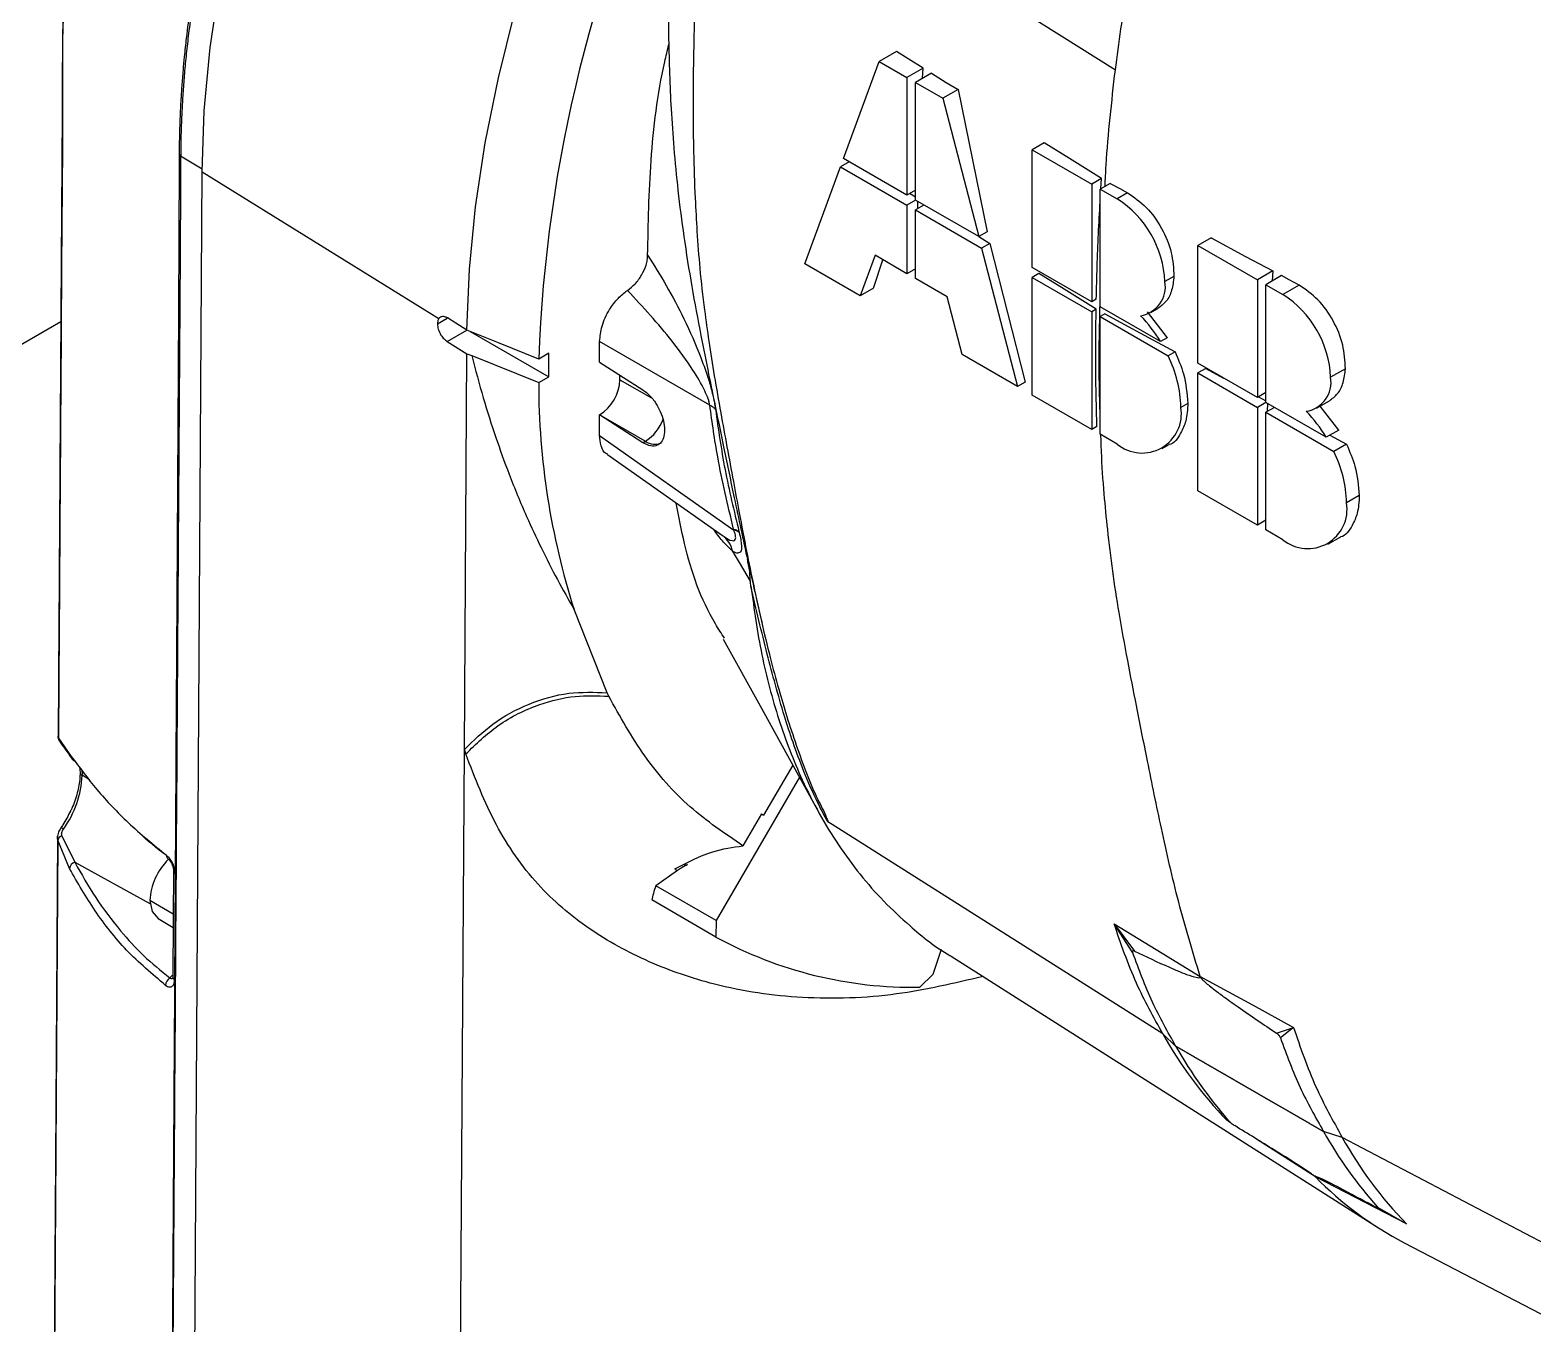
# Model space of a CAD drawing. Header units: millimetres. Extents: x -356 to 237, y 0 to 365.
# Drawn here: x -221.825 to -217.709, y 258.53 to 262.074 of the extents above; entities that cross this region are included whole.
import ezdxf

# ---------------------------------------------------------------- set-up
doc = ezdxf.new("R2010")
doc.units = ezdxf.units.MM

msp = doc.modelspace()

# ---------------------------------------------------------------- linework, layer by layer
at = {"color": 7, "linetype": 'Continuous', "lineweight": 25}
for p, q in [((-219.4518, 262.0154), (-219.499, 261.9882)), ((-219.5968, 261.7221), (-219.499, 261.9882)), ((-219.499, 261.9882), (-219.4234, 261.9445)), ((-219.3788, 261.9702), (-219.4234, 261.9445)), ((-219.3563, 261.9563), (-219.4001, 261.9311)), ((-219.3803, 261.9425), (-219.3788, 261.9702)), ((-219.4234, 261.9445), (-219.4234, 261.622)), ((-219.4001, 261.6086), (-219.4001, 261.9311)), ((-219.4001, 261.9311), (-219.3245, 261.8874)), ((-219.2833, 261.9111), (-219.3245, 261.8874)), ((-219.2833, 261.9111), (-219.2032, 261.522)), ((-219.3245, 261.8874), (-219.2267, 261.5085)), ((-219.0475, 261.7651), (-219.0801, 261.7463)), ((-219.0801, 261.7463), (-218.9172, 261.6523)), ((-219.0801, 261.4238), (-219.0801, 261.7463)), ((-221.4127, 261.7301), (-221.3539, 261.6938)), ((-219.5816, 261.7134), (-219.6049, 261.6999)), ((-219.4234, 261.622), (-219.5968, 261.7221)), ((-221.3844, 256.7558), (-221.354, 261.6857)), ((-221.354, 261.6857), (-220.7053, 261.2843)), ((-219.7026, 261.4339), (-219.6049, 261.6999)), ((-219.6049, 261.6999), (-219.4234, 261.5951)), ((-218.8903, 261.6678), (-218.9172, 261.6523)), ((-218.8919, 261.64), (-218.8903, 261.6678)), ((-219.4001, 261.6354), (-219.4234, 261.622)), ((-219.4001, 261.6164), (-219.416, 261.6263)), ((-218.9172, 261.6523), (-218.9172, 261.3298)), ((-218.8669, 261.6544), (-218.8939, 261.6389)), ((-218.8939, 261.6389), (-218.8474, 261.612)), ((-218.8939, 261.3164), (-218.8939, 261.6389)), ((-218.8188, 261.6285), (-218.8474, 261.612)), ((-219.4001, 261.6086), (-219.4234, 261.5951)), ((-219.4234, 261.5951), (-219.4234, 261.407)), ((-219.2267, 261.5085), (-219.4001, 261.6086)), ((-219.3768, 261.5951), (-219.4001, 261.5817)), ((-219.4001, 261.3936), (-219.4001, 261.5817)), ((-219.4001, 261.5817), (-219.2186, 261.4769)), ((-219.3938, 261.5853), (-219.3936, 261.6048)), ((-219.2032, 261.522), (-219.2267, 261.5085)), ((-219.2262, 261.5088), (-219.1959, 261.49)), ((-218.5899, 261.5053), (-218.6263, 261.4843)), ((-219.5106, 261.4574), (-219.5514, 261.3465)), ((-219.4234, 261.407), (-219.5106, 261.4574)), ((-219.1959, 261.49), (-219.2186, 261.4769)), ((-219.2186, 261.4769), (-219.1208, 261.098)), ((-219.1959, 261.49), (-219.0994, 261.1103)), ((-218.6263, 261.4843), (-218.4633, 261.3903)), ((-218.6263, 261.1618), (-218.6263, 261.4843)), ((-219.5514, 261.3465), (-219.7026, 261.4339)), ((-219.5149, 261.3676), (-219.4889, 261.4449)), ((-219.4001, 261.4204), (-219.4234, 261.407)), ((-218.9172, 261.3298), (-219.0801, 261.4238)), ((-218.4213, 261.4146), (-218.4633, 261.3903)), ((-218.4213, 261.4146), (-218.4228, 261.3869)), ((-219.3128, 261.3432), (-219.4001, 261.3936)), ((-219.0622, 261.4073), (-219.0801, 261.397)), ((-219.0801, 261.0745), (-219.0801, 261.397)), ((-219.0801, 261.397), (-218.9172, 261.3029)), ((-218.6919, 261.3994), (-218.7164, 261.3852)), ((-218.4633, 261.3903), (-218.4633, 261.0678)), ((-218.3972, 261.4016), (-218.4401, 261.3769)), ((-218.4401, 261.0544), (-218.4401, 261.3769)), ((-218.4401, 261.3769), (-218.3935, 261.35)), ((-218.349, 261.3757), (-218.3935, 261.35)), ((-219.5149, 261.3676), (-219.5514, 261.3465)), ((-219.2721, 261.1853), (-219.3128, 261.3432)), ((-218.9045, 261.3371), (-218.9172, 261.3298)), ((-218.905, 261.3099), (-218.9172, 261.3029)), ((-218.9172, 261.3029), (-218.9172, 260.9804)), ((-218.7287, 261.221), (-218.8939, 261.3164)), ((-218.8816, 261.2966), (-218.8939, 261.2895)), ((-218.8939, 260.967), (-218.8939, 261.2895)), ((-218.8939, 261.2895), (-218.7077, 261.182)), ((-218.7656, 261.3021), (-218.7101, 261.2317)), ((-218.7548, 261.3005), (-218.7356, 261.3116)), ((-237.0007, 252.4671), (-221.7411, 261.2763)), ((-220.7093, 261.27), (-220.6829, 261.2853)), ((-220.6826, 261.2211), (-220.6284, 261.2524)), ((-220.6195, 261.2488), (-220.4044, 261.1246)), ((-220.6826, 261.2211), (-220.6289, 261.1879)), ((-219.9631, 261.0468), (-220.2652, 261.2212)), ((-220.2652, 261.1648), (-220.2652, 261.2212)), ((-218.7101, 261.2317), (-218.7287, 261.221)), ((-220.6356, 260.1034), (-220.6289, 261.1879)), ((-220.6289, 261.1879), (-220.6155, 261.1829)), ((-220.6155, 261.1829), (-220.432, 261.1087)), ((-220.4044, 261.1889), (-220.432, 261.173)), ((-220.4044, 261.1246), (-220.4044, 261.1889)), ((-219.1208, 261.098), (-219.2721, 261.1853)), ((-218.6889, 261.1928), (-218.7077, 261.182)), ((-220.2652, 261.1648), (-220.1465, 261.0887)), ((-220.2095, 261.1166), (-220.2095, 261.1291)), ((-218.4633, 261.0678), (-218.6263, 261.1618)), ((-218.6046, 261.1475), (-218.6263, 261.135)), ((-218.6263, 261.135), (-218.4633, 261.0409)), ((-218.6263, 260.8125), (-218.6263, 261.135)), ((-218.6046, 261.1475), (-218.5559, 261.1212)), ((-218.2222, 261.1466), (-218.2626, 261.1232)), ((-220.432, 261.1087), (-220.4044, 261.1246)), ((-220.2095, 261.1166), (-220.1231, 261.0667)), ((-219.0994, 261.1103), (-219.1208, 261.098)), ((-218.9172, 260.9804), (-219.0801, 261.0745)), ((-218.6538, 261.0518), (-218.6728, 261.0409)), ((-218.4401, 261.0812), (-218.4633, 261.0678)), ((-218.4401, 261.0544), (-218.4633, 261.0409)), ((-218.4601, 261.0697), (-218.4401, 261.0589)), ((-218.2749, 260.959), (-218.4401, 261.0544)), ((-218.436, 261.052), (-218.4361, 261.0298)), ((-218.301, 261.0385), (-218.2659, 261.0587)), ((-218.2405, 260.9788), (-218.2916, 261.0439)), ((-220.1465, 260.9441), (-220.2652, 261.0202)), ((-220.2652, 260.9638), (-220.2652, 261.0202)), ((-220.1399, 260.9478), (-220.2652, 261.0202)), ((-218.4633, 261.0409), (-218.4633, 260.7184)), ((-218.4168, 261.0409), (-218.4401, 261.0275)), ((-218.4401, 260.705), (-218.4401, 261.0275)), ((-218.4401, 261.0275), (-218.2539, 260.92)), ((-220.2652, 260.9638), (-219.8975, 260.7046)), ((-218.9029, 260.9887), (-218.9172, 260.9804)), ((-218.8474, 260.9401), (-218.8939, 260.967)), ((-218.2405, 260.9788), (-218.2749, 260.959)), ((-218.265, 260.9647), (-218.2192, 260.94)), ((-220.1465, 260.9441), (-220.1399, 260.9478)), ((-218.7239, 260.9279), (-218.7048, 260.939)), ((-218.2192, 260.94), (-218.2539, 260.92)), ((-220.2438, 260.9117), (-219.9289, 260.6897)), ((-218.4633, 260.7184), (-218.6263, 260.8125)), ((-218.1842, 260.799), (-218.219, 260.7789)), ((-218.4401, 260.7319), (-218.4633, 260.7184)), ((-219.9293, 260.69), (-219.9229, 260.6866)), ((-219.9207, 260.6842), (-219.9192, 260.6814)), ((-218.3935, 260.6781), (-218.4401, 260.705)), ((-218.2701, 260.6659), (-218.2351, 260.6861)), ((-220.2447, 260.2591), (-220.3347, 260.4868)), ((-220.2401, 260.2497), (-220.2447, 260.2591)), ((-221.7474, 260.1344), (-221.7124, 260.0849)), ((-220.6575, 256.5415), (-220.6356, 260.1034)), ((-221.6898, 260.0557), (-221.6881, 260.041)), ((-219.7361, 260.0608), (-219.8158, 259.9236)), ((-221.6881, 260.0407), (-221.6881, 260.041)), ((-221.6835, 260.0477), (-221.6828, 260.0333)), ((-221.6627, 260.0208), (-221.6828, 260.0333)), ((-219.718, 260.028), (-219.9461, 259.6352)), ((-219.8217, 259.9271), (-219.8727, 259.8399)), ((-219.8218, 259.9271), (-219.8158, 259.9236)), ((-219.6283, 259.8982), (-219.6403, 259.9058)), ((-218.7222, 259.3244), (-219.6283, 259.8982)), ((-221.7493, 259.855), (-221.7613, 258.0093)), ((-221.7173, 259.7776), (-221.7493, 259.855)), ((-221.7379, 259.8676), (-221.7028, 259.7948)), ((-221.7028, 259.7948), (-221.4967, 259.6818)), ((-220.0522, 259.7726), (-220.1111, 259.7304)), ((-220.0325, 259.7839), (-220.029, 259.7898)), ((-219.9461, 259.6352), (-220.1111, 259.7304)), ((-221.4329, 259.6529), (-221.4971, 259.69)), ((-219.9463, 259.5899), (-220.1225, 259.6916)), ((-221.4746, 259.6404), (-221.4331, 259.6164)), ((-219.9461, 259.6352), (-219.9463, 259.5899)), ((-218.8558, 259.626), (-218.7999, 259.5513)), ((-218.8047, 259.5471), (-218.8558, 259.626)), ((-219.3512, 259.4886), (-219.3284, 259.5565)), ((-219.3022, 259.5374), (-218.132, 258.7934)), ((-221.4427, 259.4782), (-221.4339, 259.486)), ((-219.3882, 259.4524), (-219.3512, 259.4886)), ((-218.6863, 259.2903), (-218.7222, 259.3244)), ((-218.4111, 259.3268), (-218.3644, 259.3424)), ((-218.3644, 259.3424), (-218.4003, 259.3136)), ((-218.5368, 259.0812), (-218.5466, 259.0881)), ((-218.537, 259.082), (-218.5466, 259.0881)), ((-218.5433, 259.0863), (-218.5415, 259.0853)), ((-218.2308, 259.0407), (-218.2819, 259.0569)), ((-217.2665, 258.5348), (-218.2308, 259.0407)), ((-218.1047, 258.8314), (-218.1369, 258.8489)), ((-218.1344, 258.8504), (-218.0552, 258.8045)), ((-218.0552, 258.8045), (-218.1047, 258.8314)), ((-218.061, 258.7525), (-216.8746, 258.1336))]:
    msp.add_line(p, q, dxfattribs=at)
at = {"color": 7, "linetype": 'Continuous', "lineweight": 25, "flags": 128}
for points in [[(-221.354, 261.6857), (-221.3479, 261.8535), (-221.3317, 262.0262), (-221.3054, 262.2029), (-221.2692, 262.3828), (-221.2232, 262.565), (-221.1678, 262.7484), (-221.1031, 262.9322), (-221.0296, 263.1154), (-220.9475, 263.2971), (-220.8574, 263.4764), (-220.7596, 263.6523), (-220.6547, 263.824), (-220.5432, 263.9906), (-220.4256, 264.1512), (-220.3026, 264.305), (-220.1749, 264.4513)], [(-220.6284, 261.2524), (-220.6216, 261.419), (-220.6049, 261.5903), (-220.5785, 261.7654), (-220.5425, 261.9436), (-220.4971, 262.1239), (-220.4425, 262.3055), (-220.379, 262.4875), (-220.3068, 262.669), (-220.2264, 262.8492), (-220.1381, 263.027), (-220.0423, 263.2018), (-219.9396, 263.3726), (-219.8304, 263.5385), (-219.8203, 263.5531)], [(-218.8524, 261.9648), (-219.4764, 262.3569), (-219.9666, 262.665)], [(-219.3788, 261.9702), (-219.4197, 261.9956), (-219.4518, 262.0154)], [(-219.3563, 261.9563), (-219.3155, 261.931), (-219.2833, 261.9111)], [(-218.8903, 261.6678), (-218.9784, 261.7223), (-219.0475, 261.7651)], [(-218.8669, 261.6544), (-218.84, 261.6399), (-218.8188, 261.6285)], [(-218.5899, 261.5053), (-218.4955, 261.4545), (-218.4213, 261.4146)], [(-218.905, 261.3099), (-218.993, 261.3644), (-219.0622, 261.4073)], [(-218.349, 261.3757), (-218.376, 261.3902), (-218.3972, 261.4016)], [(-218.8816, 261.2966), (-218.7737, 261.2385), (-218.6889, 261.1928)], [(-220.6284, 261.2524), (-220.6585, 261.2711), (-220.6822, 261.2857)], [(-220.432, 261.173), (-220.542, 261.2175), (-220.6284, 261.2524)], [(-219.852, 260.5647), (-219.8793, 260.611), (-219.9008, 260.6474)], [(-219.9263, 260.4063), (-219.8207, 260.2146), (-219.6647, 259.9311)], [(-220.6316, 260.0914), (-220.6338, 260.0981), (-220.6356, 260.1034)], [(-221.7501, 259.8659), (-221.7558, 258.9797), (-221.7619, 258.0173)], [(-221.4322, 259.7713), (-221.433, 259.6396), (-221.434, 259.4803)], [(-221.4276, 259.7638), (-221.4285, 259.6008), (-221.4293, 259.4727)], [(-221.4971, 259.69), (-221.4912, 259.6595), (-221.4746, 259.6404), (-221.4746, 259.6404)], [(-218.8558, 259.626), (-218.7238, 259.5454), (-218.62, 259.482)], [(-218.62, 259.482), (-218.4769, 259.4038), (-218.3644, 259.3424)], [(-218.3045, 258.9331), (-218.4401, 259.0199), (-218.4708, 259.0396)], [(-218.0552, 258.8045), (-218.1948, 258.8765), (-218.3045, 258.9331)]]:
    msp.add_lwpolyline(points, dxfattribs=at)
at = {"color": 7, "linetype": 'Continuous', "lineweight": 25}
for centre, radius, start, end in [((-216.5395, 261.028), 3.8952, 154.2245, 177.8663), ((-221.3957, 261.7586), 0.0319, 230.9716, 237.9691), ((-221.3958, 261.7569), 0.0316, 230.825, 237.8911), ((-219.0007, 261.3723), 0.2845, 2.6056, 57.3944), ((-218.7965, 261.372), 0.0811, 279.4832, 9.3738), ((-218.5468, 261.1103), 0.2845, 2.6048, 57.3951), ((-219.0745, 261.0123), 0.4039, 31.106, 43.8262), ((-219.0112, 261.032), 0.3385, 1.5024, 26.2936), ((-218.3948, 261.1086), 2.0372, 179.9955, 197.77), ((-220.3304, 261.1221), 0.121, 302.6019, 357.3977), ((-218.3427, 261.11), 0.0811, 279.4785, 9.3785), ((-220.2053, 261.0498), 0.1212, 302.6723, 340.2919), ((-218.7792, 261.0236), 0.1078, 230.7965, 9.2138), ((-218.6209, 260.7502), 0.4042, 31.1088, 43.8221), ((-220.114, 260.9841), 0.0445, 234.3741, 294.3087), ((-218.5574, 260.77), 0.3386, 1.5034, 26.2927), ((-218.3254, 260.7617), 0.1078, 230.7983, 9.2144), ((-219.9705, 260.6316), 0.0714, 12.7718, 54.7745), ((-219.9016, 260.6747), 0.0301, 51.0584, 82.2854), ((-221.7302, 260.1356), 0.0172, 183.7196, 216.9258), ((-221.6988, 260.085), 0.0136, 180.5884, 219.8425), ((-221.6985, 260.0855), 0.0141, 220.5093, 251.9744), ((-221.9537, 260.0444), 0.2712, 324.2131, 357.6423), ((-221.6785, 260.0419), 0.00971, 187.2382, 243.3822), ((-219.1037, 261.1316), 1.4022, 239.1998, 239.4815), ((-221.7317, 259.8505), 0.0181, 109.8601, 165.5071), ((-221.7423, 259.8751), 0.0138, 51.6472, 84.9523), ((-221.4413, 259.813), 0.0105, 175.3804, 230.5112), ((-221.696, 259.7743), 0.0216, 108.3162, 171.2698), ((-221.3266, 259.6808), 0.1707, 134.6765, 176.9262), ((-221.4231, 259.7717), 0.0091, 183.5181, 240.4466), ((-219.4061, 260.5809), 1.1287, 241.4052, 270.9119), ((-221.4267, 259.4558), 0.0275, 125.5692, 176.2628), ((-221.4249, 259.4807), 0.00911, 182.7148, 240.9747), ((-217.7356, 259.8743), 1.1295, 209.1358, 224.1095), ((-217.6813, 259.8523), 1.1514, 209.2125, 221.8651), ((-217.2768, 259.6189), 1.1515, 209.213, 221.8645), ((-217.2442, 259.5906), 1.1295, 209.1358, 224.1095), ((-217.6099, 259.6152), 0.9735, 224.4749, 242.3928)]:
    msp.add_arc(centre, radius, start, end, dxfattribs=at)
for points, knots in [([(-219.424, 265.1485), (-219.4514, 265.1323), (-219.5043, 265.1012), (-219.5785, 265.0532), (-219.6451, 265.0076), (-219.7041, 264.965), (-219.7555, 264.9262), (-219.81, 264.8834), (-219.8802, 264.826), (-219.9635, 264.7536), (-220.0475, 264.6756), (-220.1191, 264.6052), (-220.1862, 264.5362), (-220.2542, 264.4629), (-220.3283, 264.3788), (-220.4062, 264.2855), (-220.4821, 264.1891), (-220.5412, 264.1097), (-220.5839, 264.0504), (-220.6147, 264.0066), (-220.6468, 263.9598), (-220.6802, 263.91), (-220.7147, 263.8571), (-220.7502, 263.801), (-220.7867, 263.7418), (-220.8234, 263.68), (-220.8655, 263.6066), (-220.9158, 263.5146), (-220.9697, 263.4099), (-221.0187, 263.3086), (-221.0558, 263.2274), (-221.0858, 263.159), (-221.1152, 263.0893), (-221.1482, 263.0072), (-221.1807, 262.9211), (-221.2093, 262.8402), (-221.2337, 262.767), (-221.2567, 262.6933), (-221.2785, 262.6187), (-221.2991, 262.5429), (-221.3161, 262.4749), (-221.3301, 262.4146), (-221.3446, 262.3482), (-221.363, 262.2546), (-221.3793, 262.1555), (-221.3907, 262.0691), (-221.3974, 262.0102), (-221.4024, 261.9572), (-221.4063, 261.907), (-221.4091, 261.8595), (-221.4111, 261.8145), (-221.4123, 261.7722), (-221.4125, 261.7448), (-221.4126, 261.7315)], [0, 0, 0, 0, 0.0232715, 0.0448167, 0.064511, 0.0822475, 0.0979322, 0.1114881, 0.1328885, 0.1641416, 0.1921021, 0.2165804, 0.2374242, 0.2623811, 0.2896335, 0.3192126, 0.3511343, 0.3792307, 0.3914824, 0.4045145, 0.418328, 0.4329241, 0.4483001, 0.464455, 0.4813845, 0.4990833, 0.5169301, 0.5432063, 0.5756214, 0.6029262, 0.6253896, 0.6408257, 0.6574235, 0.6806649, 0.7054264, 0.7245984, 0.7433658, 0.7617244, 0.7809997, 0.8001161, 0.8190678, 0.8322271, 0.8453243, 0.8686827, 0.9018607, 0.9186572, 0.9322795, 0.9452125, 0.9574673, 0.9690601, 0.9800049, 0.9903136, 1, 1, 1, 1]), ([(-218.8524, 261.9648), (-218.8424, 262.0399), (-218.8223, 262.1891), (-218.7775, 262.4067), (-218.7187, 262.6128), (-218.6434, 262.803), (-218.5553, 262.9781), (-218.4563, 263.1404), (-218.3196, 263.334), (-218.1379, 263.5541), (-217.9172, 263.8053), (-217.7692, 263.9714), (-217.6952, 264.0544)], [0, 0, 0, 0, 0.0930846, 0.184815, 0.2727031, 0.3559527, 0.4357552, 0.5132297, 0.5892358, 0.7266813, 0.8634879, 1, 1, 1, 1]), ([(-220.0138, 262.9191), (-220.0242, 262.8544), (-220.0438, 262.7324), (-220.0609, 262.5598), (-220.0708, 262.4093), (-220.0769, 262.2419), (-220.0775, 262.0604), (-220.0716, 261.8864), (-220.0621, 261.7483), (-220.0508, 261.6318), (-220.0345, 261.5053), (-220.0133, 261.3727), (-219.9898, 261.2468), (-219.9675, 261.136), (-219.9462, 261.0329), (-219.923, 260.9201), (-219.8939, 260.7806), (-219.8598, 260.6208), (-219.8334, 260.5066), (-219.8202, 260.4494)], [0, 0, 0, 0, 0.0788, 0.14837, 0.208364, 0.260005, 0.349609, 0.426298, 0.469242, 0.515894, 0.566883, 0.622479, 0.677186, 0.720816, 0.758222, 0.803679, 0.859192, 0.92939, 1, 1, 1, 1]), ([(-219.9666, 262.665), (-219.9688, 262.6453), (-219.9741, 262.5992), (-219.9818, 262.5199), (-219.9887, 262.4376), (-219.9948, 262.3499), (-219.9991, 262.2722), (-220.003, 262.1829), (-220.0063, 262.0835), (-220.0087, 261.9686), (-220.0095, 261.8518), (-220.0084, 261.7769), (-220.0078, 261.7407)], [0, 0, 0, 0, 0.06399, 0.150367, 0.258142, 0.331819, 0.434999, 0.510296, 0.621402, 0.75743, 0.882556, 1, 1, 1, 1]), ([(-221.7059, 262.4662), (-221.7174, 262.364), (-221.7398, 262.1656), (-221.7345, 261.8694), (-221.7383, 261.58), (-221.7397, 261.2909), (-221.7417, 261.0018), (-221.7436, 260.7127), (-221.7455, 260.4236), (-221.7468, 260.2308), (-221.7474, 260.1344)], [0, 0, 0, 0, 0.132102, 0.256457, 0.380377, 0.5043, 0.628224, 0.752147, 0.876073, 1, 1, 1, 1]), ([(-221.7338, 262.1381), (-221.7346, 262.1113), (-221.7373, 262.0263), (-221.7367, 261.8909), (-221.7381, 261.7401), (-221.7389, 261.6131), (-221.7396, 261.5059), (-221.7403, 261.3965), (-221.7411, 261.2661), (-221.7422, 261.0997), (-221.7435, 260.9008), (-221.7449, 260.6694), (-221.7466, 260.4123), (-221.7477, 260.2324), (-221.7483, 260.1405)], [0, 0, 0, 0, 0.040358, 0.127712, 0.203202, 0.266809, 0.318535, 0.364112, 0.431104, 0.514382, 0.613948, 0.729804, 0.861949, 1, 1, 1, 1]), ([(-221.4158, 261.7338), (-221.4158, 261.7343), (-221.4158, 261.7396), (-221.4156, 261.7623), (-221.415, 261.7979), (-221.4134, 261.8417), (-221.4114, 261.8814), (-221.4088, 261.9221), (-221.4056, 261.962), (-221.4016, 262.0057), (-221.3955, 262.0627), (-221.3895, 262.1074), (-221.3858, 262.135)], [0, 0, 0, 0, 0.003916, 0.039186, 0.16928, 0.269496, 0.365212, 0.465806, 0.573039, 0.663729, 0.792268, 1, 1, 1, 1]), ([(-220.1335, 261.4573), (-220.1318, 261.5439), (-220.1282, 261.7214), (-220.1048, 261.9147), (-220.0793, 262.0188), (-220.0755, 262.0345)], [0, 0, 0, 0, 0.4471737, 0.9166434, 1, 1, 1, 1]), ([(-218.8807, 261.6465), (-218.8798, 261.6657), (-218.8743, 261.7721), (-218.8623, 261.878), (-218.8524, 261.9648)], [0, 0, 0, 0, 0.180483, 1, 1, 1, 1]), ([(-221.384, 256.8137), (-221.3854, 256.8254), (-221.3921, 256.8817), (-221.4035, 256.9972), (-221.4138, 257.125), (-221.4206, 257.2292), (-221.4243, 257.2951), (-221.4274, 257.358), (-221.4302, 257.4206), (-221.4353, 257.5575), (-221.439, 257.7644), (-221.4373, 257.9869), (-221.4366, 258.1379), (-221.4362, 258.2133), (-221.4358, 258.274), (-221.4354, 258.339), (-221.4349, 258.4231), (-221.4342, 258.5408), (-221.4333, 258.6967), (-221.4324, 258.8374), (-221.4318, 258.9428), (-221.4314, 259.0027), (-221.431, 259.0648), (-221.4306, 259.1293), (-221.4302, 259.196), (-221.4293, 259.3424), (-221.428, 259.5624), (-221.4263, 259.8502), (-221.4247, 260.1224), (-221.4231, 260.3874), (-221.4213, 260.6821), (-221.4195, 261.0111), (-221.4173, 261.3717), (-221.4163, 261.6119), (-221.4158, 261.7324)], [0, 0, 0, 0, 0.0071681, 0.034581, 0.0707452, 0.0853446, 0.098209, 0.1110094, 0.1237495, 0.1364339, 0.1944883, 0.2499257, 0.2720832, 0.2865522, 0.2958765, 0.3090865, 0.3261823, 0.3471638, 0.3808108, 0.4212278, 0.4329328, 0.4451012, 0.4577352, 0.4708327, 0.4843947, 0.4984221, 0.5600629, 0.6185419, 0.6738581, 0.7260114, 0.7801411, 0.8535086, 0.9265738, 1, 1, 1, 1]), ([(-221.4127, 261.7301), (-221.4135, 261.5857), (-221.415, 261.297), (-221.4187, 260.7814), (-221.4238, 260.0052), (-221.429, 259.2287), (-221.4336, 258.5344), (-221.4361, 258.0998), (-221.4393, 257.6613), (-221.4256, 257.237), (-221.3972, 256.9594), (-221.3839, 256.8298)], [0, 0, 0, 0, 0.088377, 0.176699, 0.315496, 0.563357, 0.651885, 0.740432, 0.829271, 0.920259, 1, 1, 1, 1]), ([(-221.4158, 261.7324), (-221.4158, 261.7326), (-221.4158, 261.7331), (-221.4158, 261.7336), (-221.4158, 261.7338)], [0, 0, 0, 0, 0.559999, 1, 1, 1, 1]), ([(-221.4126, 261.7315), (-221.4126, 261.7313), (-221.4127, 261.7308), (-221.4127, 261.7303), (-221.4127, 261.7301)], [0, 0, 0, 0, 0.559602, 1, 1, 1, 1]), ([(-220.0078, 261.7407), (-220.0066, 261.6983), (-220.0046, 261.6257), (-220.0002, 261.5532), (-219.9984, 261.5231)], [0, 0, 0, 0, 0.584211, 1, 1, 1, 1]), ([(-218.8188, 261.6285), (-218.8009, 261.6161), (-218.7633, 261.5901), (-218.7238, 261.5319), (-218.6959, 261.4673), (-218.6932, 261.4214), (-218.6919, 261.3994)], [0, 0, 0, 0, 0.237307, 0.498018, 0.75981, 1, 1, 1, 1]), ([(-218.9045, 261.3371), (-218.9031, 261.3968), (-218.9009, 261.4856), (-218.8956, 261.5743), (-218.8939, 261.6034)], [0, 0, 0, 0, 0.671511, 1, 1, 1, 1]), ([(-219.9984, 261.5231), (-219.9961, 261.4893), (-219.991, 261.4174), (-219.9794, 261.317), (-219.9657, 261.219), (-219.9507, 261.1249), (-219.9339, 261.0287), (-219.916, 260.932), (-219.8993, 260.8407), (-219.8816, 260.7453), (-219.8633, 260.6502), (-219.8431, 260.5512), (-219.8219, 260.4541), (-219.7991, 260.3595), (-219.7761, 260.2725), (-219.7599, 260.2188), (-219.7524, 260.1939)], [0, 0, 0, 0, 0.075061, 0.159832, 0.223734, 0.294406, 0.370952, 0.440301, 0.512241, 0.576673, 0.655324, 0.726821, 0.800554, 0.875627, 0.94238, 1, 1, 1, 1]), ([(-220.1888, 261.3613), (-220.1816, 261.367), (-220.1665, 261.3789), (-220.1492, 261.4028), (-220.1388, 261.4253), (-220.1341, 261.4439), (-220.1337, 261.453), (-220.1335, 261.4573)], [0, 0, 0, 0, 0.240364, 0.501111, 0.762918, 0.886565, 1, 1, 1, 1]), ([(-220.1335, 261.4573), (-220.1161, 261.4298), (-220.0803, 261.3735), (-220.0315, 261.28), (-219.9927, 261.1924), (-219.9678, 261.1223), (-219.9564, 261.0813), (-219.9506, 261.0556), (-219.9487, 261.0423), (-219.9477, 261.0356)], [0, 0, 0, 0, 0.21029, 0.431966, 0.681529, 0.829673, 0.912767, 0.956778, 1, 1, 1, 1]), ([(-218.6919, 261.3994), (-218.6933, 261.3867), (-218.6959, 261.3627), (-218.7105, 261.3306), (-218.7277, 261.3179), (-218.7358, 261.312)], [0, 0, 0, 0, 0.377774, 0.708607, 1, 1, 1, 1]), ([(-218.2222, 261.1466), (-218.2235, 261.1685), (-218.2262, 261.2144), (-218.2541, 261.279), (-218.2935, 261.3373), (-218.3311, 261.3633), (-218.349, 261.3757)], [0, 0, 0, 0, 0.239619, 0.501503, 0.762127, 1, 1, 1, 1]), ([(-220.2652, 261.2212), (-220.2637, 261.2353), (-220.2604, 261.2662), (-220.2407, 261.3061), (-220.2166, 261.3393), (-220.1976, 261.3543), (-220.1888, 261.3613)], [0, 0, 0, 0, 0.256544, 0.5614187, 0.7972712, 1, 1, 1, 1]), ([(-219.9631, 261.0468), (-219.9637, 261.0496), (-219.9649, 261.0555), (-219.9693, 261.0689), (-219.9824, 261.0991), (-220.0143, 261.1526), (-220.0824, 261.2467), (-220.1467, 261.3159), (-220.1888, 261.3613)], [0, 0, 0, 0, 0.021521, 0.046671, 0.107984, 0.274089, 0.524775, 1, 1, 1, 1]), ([(-218.8939, 261.0229), (-218.8944, 261.0362), (-218.897, 261.1091), (-218.897, 261.2128), (-218.8947, 261.3031), (-218.8939, 261.3338)], [0, 0, 0, 0, 0.128839, 0.703617, 1, 1, 1, 1]), ([(-220.6822, 261.2857), (-220.6845, 261.2869), (-220.6888, 261.2892), (-220.6955, 261.2901), (-220.7015, 261.2885), (-220.704, 261.2857), (-220.7053, 261.2843)], [0, 0, 0, 0, 0.308059, 0.563163, 0.784526, 1, 1, 1, 1]), ([(-218.9029, 260.9887), (-218.9043, 261.0433), (-218.907, 261.1504), (-218.9056, 261.2575), (-218.905, 261.3099)], [0, 0, 0, 0, 0.5100382, 1, 1, 1, 1]), ([(-220.7053, 261.2843), (-220.7066, 261.282), (-220.709, 261.2775), (-220.7092, 261.2725), (-220.7093, 261.27)], [0, 0, 0, 0, 0.519608, 1, 1, 1, 1]), ([(-220.7093, 261.27), (-220.7088, 261.265), (-220.7077, 261.2541), (-220.7007, 261.24), (-220.6923, 261.2284), (-220.6856, 261.2234), (-220.6826, 261.2211)], [0, 0, 0, 0, 0.259626, 0.569925, 0.805161, 1, 1, 1, 1]), ([(-220.6155, 261.1829), (-220.6052, 261.1441), (-220.5853, 261.0687), (-220.5507, 260.9604), (-220.5115, 260.8519), (-220.4701, 260.7513), (-220.4253, 260.6551), (-220.3819, 260.5699), (-220.3502, 260.5141), (-220.3346, 260.4868)], [0, 0, 0, 0, 0.159978, 0.310642, 0.4523, 0.619652, 0.744014, 0.874886, 1, 1, 1, 1]), ([(-218.6889, 261.1928), (-218.6802, 261.1729), (-218.6607, 261.128), (-218.6563, 261.079), (-218.6538, 261.0518)], [0, 0, 0, 0, 0.443903, 1, 1, 1, 1]), ([(-218.2661, 261.0591), (-218.2581, 261.065), (-218.2409, 261.0777), (-218.2262, 261.1099), (-218.2236, 261.1338), (-218.2222, 261.1466)], [0, 0, 0, 0, 0.29068, 0.62179, 1, 1, 1, 1]), ([(-220.1465, 261.0887), (-220.1407, 261.0844), (-220.1269, 261.074), (-220.1112, 261.0533), (-220.0981, 261.0291), (-220.0896, 261.0044), (-220.0861, 260.9797), (-220.0886, 260.9582), (-220.0972, 260.9423), (-220.1122, 260.9336), (-220.1302, 260.9349), (-220.1411, 260.9411), (-220.1465, 260.9441)], [0, 0, 0, 0, 0.097882, 0.236715, 0.351148, 0.474068, 0.591475, 0.690266, 0.766926, 0.829512, 0.916254, 1, 1, 1, 1]), ([(-219.9631, 261.0468), (-219.9596, 261.0451), (-219.9539, 261.0423), (-219.9495, 261.0375), (-219.9477, 261.0356)], [0, 0, 0, 0, 0.5979385, 1, 1, 1, 1]), ([(-219.8982, 260.7071), (-219.9139, 260.7731), (-219.9408, 260.8853), (-219.9566, 260.9996), (-219.9631, 261.0468)], [0, 0, 0, 0, 0.587153, 1, 1, 1, 1]), ([(-218.6538, 261.0518), (-218.6547, 261.0353), (-218.6563, 261.0066), (-218.6734, 260.9682), (-218.6906, 260.9415), (-218.7053, 260.9387), (-218.7053, 260.9387)], [0, 0, 0, 0, 0.377198, 0.653032, 0.999613, 1, 1, 1, 1]), ([(-219.9477, 261.0356), (-219.9399, 260.9805), (-219.9238, 260.8679), (-219.897, 260.7572), (-219.8833, 260.7008)], [0, 0, 0, 0, 0.489311, 1, 1, 1, 1]), ([(-220.2433, 260.9127), (-220.2443, 260.913), (-220.2538, 260.9155), (-220.2627, 260.9369), (-220.2643, 260.9545), (-220.2652, 260.9638)], [0, 0, 0, 0, 0.054638, 0.501038, 1, 1, 1, 1]), ([(-218.62, 259.482), (-218.6405, 259.5497), (-218.6809, 259.6839), (-218.7256, 259.8815), (-218.7623, 260.0612), (-218.7928, 260.2142), (-218.8192, 260.3497), (-218.8416, 260.4726), (-218.8601, 260.5922), (-218.8732, 260.7006), (-218.8837, 260.8097), (-218.89, 260.8963), (-218.8915, 260.9505), (-218.892, 260.9659)], [0, 0, 0, 0, 0.140401, 0.277902, 0.401942, 0.504303, 0.587433, 0.675903, 0.752058, 0.827648, 0.892486, 0.969459, 1, 1, 1, 1]), ([(-218.2192, 260.94), (-218.2106, 260.9201), (-218.191, 260.8751), (-218.1866, 260.8262), (-218.1842, 260.799)], [0, 0, 0, 0, 0.443137, 1, 1, 1, 1]), ([(-218.1842, 260.799), (-218.1851, 260.7824), (-218.1866, 260.7536), (-218.2038, 260.7154), (-218.2209, 260.6885), (-218.2356, 260.6858), (-218.2356, 260.6858)], [0, 0, 0, 0, 0.378344, 0.654353, 0.999595, 1, 1, 1, 1]), ([(-219.923, 260.4082), (-219.9315, 260.4212), (-219.9827, 260.5002), (-220.0269, 260.6274), (-220.0483, 260.7416), (-220.0553, 260.7788)], [0, 0, 0, 0, 0.117922, 0.71323, 1, 1, 1, 1]), ([(-219.9008, 260.6474), (-219.9105, 260.6564), (-219.9297, 260.6743), (-219.9449, 260.6957), (-219.9525, 260.7063)], [0, 0, 0, 0, 0.501266, 1, 1, 1, 1]), ([(-219.9229, 260.6866), (-219.9167, 260.6818), (-219.9087, 260.6758), (-219.8952, 260.6752), (-219.8923, 260.681), (-219.8924, 260.6861), (-219.8933, 260.6914), (-219.895, 260.6977), (-219.8966, 260.7022), (-219.8975, 260.7046)], [0, 0, 0, 0, 0.389308, 0.501785, 0.601638, 0.671994, 0.760893, 0.870022, 1, 1, 1, 1]), ([(-219.8826, 260.6981), (-219.8811, 260.6916), (-219.8782, 260.6796), (-219.8766, 260.6625), (-219.8756, 260.6446), (-219.8909, 260.6401), (-219.8972, 260.6448), (-219.9008, 260.6474)], [0, 0, 0, 0, 0.261332, 0.472386, 0.708388, 0.832254, 1, 1, 1, 1]), ([(-219.8982, 260.7071), (-219.8951, 260.7065), (-219.8897, 260.7053), (-219.8852, 260.7021), (-219.8833, 260.7008)], [0, 0, 0, 0, 0.5649889, 1, 1, 1, 1]), ([(-219.8975, 260.7046), (-219.8976, 260.7051), (-219.8979, 260.7059), (-219.8981, 260.7068), (-219.8982, 260.7071)], [0, 0, 0, 0, 0.561169, 1, 1, 1, 1]), ([(-219.8833, 260.7007), (-219.8832, 260.7003), (-219.8829, 260.6994), (-219.8827, 260.6985), (-219.8826, 260.6981)], [0, 0, 0, 0, 0.5595919, 1, 1, 1, 1]), ([(-219.8532, 260.5914), (-219.8545, 260.5975), (-219.8569, 260.6085), (-219.8592, 260.6196), (-219.8603, 260.6244)], [0, 0, 0, 0, 0.5594972, 1, 1, 1, 1]), ([(-219.852, 260.5647), (-219.8524, 260.5697), (-219.853, 260.5769), (-219.8539, 260.5858), (-219.8537, 260.5895), (-219.8538, 260.5913), (-219.8534, 260.5915), (-219.8533, 260.5914), (-219.8532, 260.5914)], [0, 0, 0, 0, 0.551888, 0.811672, 0.95722, 0.985281, 0.991311, 1, 1, 1, 1]), ([(-219.8506, 260.551), (-219.8509, 260.5535), (-219.8514, 260.558), (-219.8518, 260.5626), (-219.852, 260.5647)], [0, 0, 0, 0, 0.540871, 1, 1, 1, 1]), ([(-219.8506, 260.551), (-219.8419, 260.4881), (-219.8249, 260.3645), (-219.7776, 260.1866), (-219.7222, 260.042), (-219.6648, 259.9284), (-219.612, 259.8418), (-219.5529, 259.7613), (-219.4879, 259.687), (-219.4065, 259.612), (-219.3446, 259.5607), (-219.3033, 259.5384), (-219.3021, 259.5377)], [0, 0, 0, 0, 0.159805, 0.31383, 0.462235, 0.548832, 0.633797, 0.717384, 0.799925, 0.881798, 0.996357, 1, 1, 1, 1]), ([(-219.6403, 259.9058), (-219.6494, 259.9229), (-219.6733, 259.9676), (-219.7051, 260.0403), (-219.7347, 260.1201), (-219.7604, 260.1994), (-219.7837, 260.2801), (-219.8068, 260.3674), (-219.829, 260.4575), (-219.8433, 260.5196), (-219.8506, 260.551)], [0, 0, 0, 0, 0.085114, 0.223544, 0.349108, 0.459999, 0.591169, 0.719083, 0.857959, 1, 1, 1, 1]), ([(-220.6356, 260.1034), (-220.6106, 260.128), (-220.5585, 260.1791), (-220.4599, 260.2311), (-220.3527, 260.2631), (-220.2797, 260.2604), (-220.2447, 260.2591)], [0, 0, 0, 0, 0.240227, 0.500156, 0.760024, 1, 1, 1, 1]), ([(-220.6316, 260.0914), (-220.6032, 260.119), (-220.5441, 260.1765), (-220.4388, 260.2271), (-220.3348, 260.2536), (-220.2708, 260.2509), (-220.2401, 260.2497)], [0, 0, 0, 0, 0.270659, 0.562964, 0.789899, 1, 1, 1, 1]), ([(-219.8727, 259.8399), (-219.9222, 259.8735), (-220.0236, 259.9423), (-220.1478, 260.0837), (-220.2091, 260.194), (-220.2401, 260.2497)], [0, 0, 0, 0, 0.321428, 0.657509, 1, 1, 1, 1]), ([(-219.7524, 260.1939), (-219.7352, 260.1416), (-219.7098, 260.0644), (-219.6724, 259.9742), (-219.6486, 259.9304), (-219.6415, 259.9111), (-219.6389, 259.9063), (-219.6396, 259.9055), (-219.64, 259.9056), (-219.6402, 259.9057), (-219.6403, 259.9058)], [0, 0, 0, 0, 0.5293167, 0.7802912, 0.9535268, 0.9898477, 0.9964915, 0.9977847, 0.9986968, 1, 1, 1, 1]), ([(-221.7474, 260.1344), (-221.7482, 260.136), (-221.7493, 260.1381), (-221.7483, 260.14), (-221.748, 260.1405)], [0, 0, 0, 0, 0.759164, 1, 1, 1, 1]), ([(-221.7486, 260.1388), (-221.7485, 260.1363), (-221.7483, 260.1326), (-221.7463, 260.1294), (-221.7457, 260.1283)], [0, 0, 0, 0, 0.661955, 1, 1, 1, 1]), ([(-221.7441, 260.1253), (-221.7395, 260.119), (-221.7347, 260.1124), (-221.7229, 260.0963), (-221.716, 260.0862), (-221.7093, 260.0764)], [0, 0, 0, 0, 0.388277, 0.406483, 1, 1, 1, 1]), ([(-221.7124, 260.0849), (-221.6895, 260.0542), (-221.6417, 259.9901), (-221.555, 259.8984), (-221.4873, 259.8429), (-221.4518, 259.8138)], [0, 0, 0, 0, 0.304692, 0.635229, 1, 1, 1, 1]), ([(-219.2148, 259.4818), (-219.2934, 259.4633), (-219.4559, 259.425), (-219.7054, 259.4169), (-219.9346, 259.4497), (-220.1309, 259.5177), (-220.2966, 259.6071), (-220.4427, 259.7323), (-220.5571, 259.8975), (-220.6062, 260.0254), (-220.6316, 260.0914)], [0, 0, 0, 0, 0.140933, 0.291433, 0.433506, 0.543325, 0.652993, 0.761029, 0.876596, 1, 1, 1, 1]), ([(-221.6881, 260.041), (-221.6883, 260.0344), (-221.689, 260.0137), (-221.6972, 259.9785), (-221.7066, 259.9495), (-221.7144, 259.9355), (-221.7147, 259.9348)], [0, 0, 0, 0, 0.180107, 0.562715, 0.979149, 1, 1, 1, 1]), ([(-221.7147, 259.9348), (-221.7212, 259.9221), (-221.7292, 259.9063), (-221.7392, 259.8916), (-221.7411, 259.8888)], [0, 0, 0, 0, 0.8054344, 1, 1, 1, 1]), ([(-221.4516, 259.8129), (-221.478, 259.8334), (-221.5094, 259.8578), (-221.5371, 259.8862), (-221.5415, 259.8907)], [0, 0, 0, 0, 0.842898, 1, 1, 1, 1]), ([(-221.7493, 259.855), (-221.75, 259.8577), (-221.751, 259.8613), (-221.75, 259.8648), (-221.7498, 259.8658)], [0, 0, 0, 0, 0.723627, 1, 1, 1, 1]), ([(-221.7411, 259.8888), (-221.7435, 259.8849), (-221.747, 259.879), (-221.7498, 259.8698), (-221.7502, 259.8649), (-221.7504, 259.8623)], [0, 0, 0, 0, 0.4738944, 0.7309269, 1, 1, 1, 1]), ([(-221.7379, 259.8676), (-221.7382, 259.869), (-221.739, 259.872), (-221.7382, 259.8768), (-221.7366, 259.8815), (-221.7347, 259.8844), (-221.7338, 259.8859)], [0, 0, 0, 0, 0.231986, 0.477012, 0.728649, 1, 1, 1, 1]), ([(-221.4276, 259.7638), (-221.4281, 259.769), (-221.4291, 259.7799), (-221.4354, 259.794), (-221.4428, 259.8058), (-221.4489, 259.8113), (-221.4518, 259.8138)], [0, 0, 0, 0, 0.272369, 0.571677, 0.799961, 1, 1, 1, 1]), ([(-220.0587, 259.7764), (-220.0248, 259.7945), (-219.9661, 259.8259), (-219.9005, 259.8357), (-219.8727, 259.8399)], [0, 0, 0, 0, 0.577092, 1, 1, 1, 1]), ([(-221.4541, 259.4576), (-221.4908, 259.4887), (-221.5627, 259.5496), (-221.6494, 259.6596), (-221.6948, 259.7385), (-221.7173, 259.7776)], [0, 0, 0, 0, 0.345034, 0.676208, 1, 1, 1, 1]), ([(-221.7028, 259.7948), (-221.6844, 259.7622), (-221.6473, 259.6964), (-221.5829, 259.6118), (-221.5157, 259.5372), (-221.4672, 259.4981), (-221.4427, 259.4782)], [0, 0, 0, 0, 0.271978, 0.548249, 0.770724, 1, 1, 1, 1]), ([(-221.448, 259.8049), (-221.447, 259.8041), (-221.4448, 259.8022), (-221.442, 259.7988), (-221.4392, 259.7947), (-221.4368, 259.7902), (-221.4348, 259.7854), (-221.4328, 259.7791), (-221.4324, 259.7742), (-221.4322, 259.7711)], [0, 0, 0, 0, 0.1027529, 0.2207444, 0.3500408, 0.4854977, 0.6225288, 0.7565495, 1, 1, 1, 1]), ([(-220.0587, 259.7764), (-220.0575, 259.7757), (-220.0553, 259.7744), (-220.0532, 259.7731), (-220.0522, 259.7726)], [0, 0, 0, 0, 0.559906, 1, 1, 1, 1]), ([(-220.0245, 259.7883), (-220.0297, 259.7855), (-220.0391, 259.7805), (-220.0482, 259.775), (-220.0522, 259.7726)], [0, 0, 0, 0, 0.558334, 1, 1, 1, 1]), ([(-220.1111, 259.7304), (-220.1134, 259.7233), (-220.1176, 259.7105), (-220.121, 259.6974), (-220.1225, 259.6916)], [0, 0, 0, 0, 0.555369, 1, 1, 1, 1]), ([(-218.7222, 259.3244), (-218.7476, 259.3702), (-218.8011, 259.4667), (-218.8369, 259.5712), (-218.8558, 259.626)], [0, 0, 0, 0, 0.474815, 1, 1, 1, 1]), ([(-218.7999, 259.5513), (-218.801, 259.5518), (-218.8023, 259.5524), (-218.8041, 259.5525), (-218.8053, 259.5519), (-218.8055, 259.5496), (-218.805, 259.5481), (-218.8047, 259.5471)], [0, 0, 0, 0, 0.326545, 0.431076, 0.512216, 0.689479, 1, 1, 1, 1]), ([(-218.6863, 259.2903), (-218.7088, 259.3302), (-218.7552, 259.4126), (-218.7879, 259.5013), (-218.8047, 259.5471)], [0, 0, 0, 0, 0.4843626, 1, 1, 1, 1]), ([(-218.7999, 259.5513), (-218.7683, 259.5363), (-218.7213, 259.5141), (-218.6634, 259.4894), (-218.6363, 259.4803), (-218.6226, 259.4776), (-218.6199, 259.4797), (-218.6198, 259.481), (-218.6199, 259.4816), (-218.62, 259.482)], [0, 0, 0, 0, 0.534341, 0.792053, 0.947806, 0.981188, 0.990005, 0.994496, 1, 1, 1, 1]), ([(-221.434, 259.477), (-221.4347, 259.4766), (-221.436, 259.4758), (-221.4384, 259.4757), (-221.4407, 259.4765), (-221.442, 259.4776), (-221.4427, 259.4782)], [0, 0, 0, 0, 0.248902, 0.477522, 0.721149, 1, 1, 1, 1]), ([(-218.62, 259.482), (-218.6199, 259.4816), (-218.6196, 259.4808), (-218.6186, 259.4791), (-218.6155, 259.4751), (-218.6044, 259.4641), (-218.5844, 259.4481), (-218.5603, 259.43), (-218.5375, 259.4135), (-218.5063, 259.3914), (-218.4639, 259.3622), (-218.4286, 259.3386), (-218.4111, 259.3268)], [0, 0, 0, 0, 0.0043121, 0.0095363, 0.0228861, 0.0617746, 0.1893136, 0.3171707, 0.4080175, 0.5123066, 0.75754, 1, 1, 1, 1]), ([(-221.4541, 259.4576), (-221.4508, 259.4555), (-221.4448, 259.4517), (-221.4345, 259.4549), (-221.43, 259.4633), (-221.4295, 259.4693), (-221.4293, 259.4727)], [0, 0, 0, 0, 0.295139, 0.529199, 0.738206, 1, 1, 1, 1]), ([(-218.4003, 259.3136), (-218.4008, 259.3148), (-218.4018, 259.3173), (-218.4037, 259.3201), (-218.4056, 259.3223), (-218.4078, 259.3245), (-218.4098, 259.3259), (-218.4111, 259.3268)], [0, 0, 0, 0, 0.229928, 0.461071, 0.588688, 0.720613, 1, 1, 1, 1]), ([(-218.4003, 259.3136), (-218.3834, 259.2677), (-218.3508, 259.1789), (-218.3043, 259.0966), (-218.2819, 259.0569)], [0, 0, 0, 0, 0.517541, 1, 1, 1, 1]), ([(-218.3644, 259.3424), (-218.3456, 259.2875), (-218.3097, 259.1831), (-218.2562, 259.0865), (-218.2308, 259.0407)], [0, 0, 0, 0, 0.52518, 1, 1, 1, 1]), ([(-218.2819, 259.0569), (-218.2819, 259.0569), (-218.282, 259.0569), (-218.2821, 259.057), (-218.2827, 259.0573), (-218.2836, 259.0578), (-218.2853, 259.0588), (-218.2871, 259.0598), (-218.2888, 259.0608), (-218.29, 259.0615), (-218.2917, 259.0625), (-218.2935, 259.0635), (-218.2952, 259.0645), (-218.2964, 259.0652), (-218.2981, 259.0662), (-218.2998, 259.0672), (-218.3016, 259.0682), (-218.3028, 259.0689), (-218.3045, 259.0699), (-218.3062, 259.0709), (-218.3079, 259.0719), (-218.3092, 259.0726), (-218.3109, 259.0736), (-218.3126, 259.0746), (-218.3143, 259.0756), (-218.3156, 259.0763), (-218.3173, 259.0773), (-218.319, 259.0783), (-218.3207, 259.0793), (-218.322, 259.08), (-218.3237, 259.081), (-218.3254, 259.082), (-218.3271, 259.083), (-218.3284, 259.0837), (-218.3301, 259.0847), (-218.3318, 259.0857), (-218.3335, 259.0867), (-218.3348, 259.0874), (-218.3365, 259.0884), (-218.3382, 259.0894), (-218.3399, 259.0904), (-218.3412, 259.0911), (-218.3425, 259.0918), (-218.3442, 259.0928), (-218.3459, 259.0938), (-218.3476, 259.0948), (-218.3489, 259.0955), (-218.3506, 259.0965), (-218.3523, 259.0975), (-218.354, 259.0985), (-218.3553, 259.0992), (-218.357, 259.1002), (-218.3587, 259.1012), (-218.3604, 259.1022), (-218.3617, 259.1029), (-218.3634, 259.1039), (-218.3651, 259.1049), (-218.3668, 259.1059), (-218.3681, 259.1066), (-218.3698, 259.1076), (-218.3715, 259.1086), (-218.3732, 259.1096), (-218.3745, 259.1103), (-218.3762, 259.1113), (-218.3779, 259.1123), (-218.3796, 259.1133), (-218.3809, 259.114), (-218.3826, 259.115), (-218.3843, 259.116), (-218.386, 259.1169), (-218.3873, 259.1177), (-218.389, 259.1187), (-218.3907, 259.1196), (-218.3924, 259.1206), (-218.3937, 259.1214), (-218.3954, 259.1224), (-218.3971, 259.1233), (-218.3988, 259.1243), (-218.4001, 259.1251), (-218.4018, 259.1261), (-218.4035, 259.127), (-218.4052, 259.128), (-218.4065, 259.1288), (-218.4082, 259.1298), (-218.4099, 259.1307), (-218.4116, 259.1317), (-218.4129, 259.1325), (-218.4146, 259.1334), (-218.4163, 259.1344), (-218.418, 259.1354), (-218.4193, 259.1361), (-218.421, 259.1371), (-218.4227, 259.1381), (-218.4244, 259.1391), (-218.4257, 259.1398), (-218.4274, 259.1408), (-218.4291, 259.1418), (-218.4308, 259.1428), (-218.4321, 259.1435), (-218.4338, 259.1445), (-218.4355, 259.1455), (-218.4372, 259.1465), (-218.4385, 259.1472), (-218.4402, 259.1482), (-218.4419, 259.1492), (-218.4436, 259.1502), (-218.4449, 259.1509), (-218.4466, 259.1519), (-218.4483, 259.1529), (-218.45, 259.1539), (-218.4513, 259.1546), (-218.453, 259.1556), (-218.4547, 259.1566), (-218.4564, 259.1576), (-218.4577, 259.1583), (-218.4594, 259.1593), (-218.4611, 259.1603), (-218.4628, 259.1613), (-218.4641, 259.162), (-218.4658, 259.163), (-218.4675, 259.164), (-218.4692, 259.165), (-218.4705, 259.1657), (-218.4722, 259.1667), (-218.4739, 259.1677), (-218.4756, 259.1687), (-218.4769, 259.1694), (-218.4786, 259.1704), (-218.4803, 259.1714), (-218.482, 259.1724), (-218.4833, 259.1731), (-218.485, 259.1741), (-218.4867, 259.1751), (-218.4884, 259.176), (-218.4897, 259.1768), (-218.4914, 259.1778), (-218.4931, 259.1787), (-218.4948, 259.1797), (-218.4961, 259.1805), (-218.4978, 259.1815), (-218.4995, 259.1824), (-218.5012, 259.1834), (-218.5025, 259.1842), (-218.5042, 259.1851), (-218.5059, 259.1861), (-218.5076, 259.1871), (-218.5088, 259.1879), (-218.5106, 259.1888), (-218.5123, 259.1898), (-218.514, 259.1908), (-218.5152, 259.1916), (-218.517, 259.1925), (-218.5187, 259.1935), (-218.5204, 259.1945), (-218.5216, 259.1952), (-218.5234, 259.1962), (-218.5251, 259.1972), (-218.5268, 259.1982), (-218.528, 259.1989), (-218.5298, 259.1999), (-218.5315, 259.2009), (-218.5332, 259.2019), (-218.5344, 259.2026), (-218.5361, 259.2036), (-218.5379, 259.2046), (-218.5396, 259.2056), (-218.5408, 259.2063), (-218.5425, 259.2073), (-218.5442, 259.2083), (-218.546, 259.2093), (-218.5472, 259.21), (-218.5489, 259.211), (-218.5506, 259.212), (-218.5524, 259.213), (-218.5536, 259.2137), (-218.5553, 259.2147), (-218.557, 259.2157), (-218.5588, 259.2167), (-218.56, 259.2174), (-218.5617, 259.2184), (-218.5634, 259.2194), (-218.5652, 259.2204), (-218.5664, 259.2211), (-218.5681, 259.2221), (-218.5698, 259.2231), (-218.5716, 259.2241), (-218.5728, 259.2248), (-218.5745, 259.2258), (-218.5762, 259.2268), (-218.5779, 259.2277), (-218.5792, 259.2285), (-218.5809, 259.2295), (-218.5826, 259.2305), (-218.5843, 259.2314), (-218.5856, 259.2322), (-218.5873, 259.2332), (-218.589, 259.2342), (-218.5907, 259.2351), (-218.592, 259.2359), (-218.5937, 259.2369), (-218.5954, 259.2378), (-218.5971, 259.2388), (-218.5984, 259.2396), (-218.6001, 259.2406), (-218.6018, 259.2415), (-218.6035, 259.2425), (-218.6048, 259.2433), (-218.6065, 259.2442), (-218.6082, 259.2452), (-218.6099, 259.2462), (-218.6112, 259.247), (-218.6129, 259.2479), (-218.6146, 259.2489), (-218.6163, 259.2499), (-218.6176, 259.2506), (-218.6193, 259.2516), (-218.621, 259.2526), (-218.6227, 259.2536), (-218.624, 259.2543), (-218.6257, 259.2553), (-218.6274, 259.2563), (-218.6291, 259.2573), (-218.6304, 259.258), (-218.6321, 259.259), (-218.6338, 259.26), (-218.6355, 259.261), (-218.6368, 259.2617), (-218.6385, 259.2627), (-218.6402, 259.2637), (-218.6419, 259.2647), (-218.6432, 259.2654), (-218.6449, 259.2664), (-218.6466, 259.2674), (-218.6483, 259.2684), (-218.6496, 259.2691), (-218.6513, 259.2701), (-218.653, 259.2711), (-218.6547, 259.2721), (-218.656, 259.2728), (-218.6577, 259.2738), (-218.6594, 259.2748), (-218.6611, 259.2758), (-218.6624, 259.2765), (-218.6641, 259.2775), (-218.6658, 259.2785), (-218.6675, 259.2795), (-218.6688, 259.2802), (-218.6705, 259.2812), (-218.6722, 259.2822), (-218.6739, 259.2832), (-218.6752, 259.2839), (-218.6769, 259.2849), (-218.6786, 259.2859), (-218.6803, 259.2868), (-218.6816, 259.2876), (-218.683, 259.2884), (-218.6846, 259.2893), (-218.6858, 259.29), (-218.6863, 259.2903)], [0, 0, 0, 0, 0.000054, 0.000248, 0.001041, 0.004202, 0.007372, 0.013694, 0.016864, 0.020025, 0.023191, 0.029517, 0.032683, 0.035844, 0.039014, 0.045336, 0.048502, 0.051667, 0.054833, 0.06116, 0.064326, 0.067486, 0.070657, 0.076979, 0.080145, 0.08331, 0.086471, 0.092802, 0.095968, 0.099129, 0.10229, 0.108621, 0.111787, 0.114952, 0.118113, 0.124445, 0.12761, 0.130771, 0.133932, 0.140264, 0.14343, 0.146595, 0.149756, 0.152922, 0.159253, 0.162414, 0.165575, 0.168745, 0.175072, 0.178237, 0.181398, 0.184564, 0.190895, 0.194056, 0.197217, 0.200388, 0.206714, 0.209875, 0.213041, 0.216207, 0.222538, 0.225699, 0.22886, 0.23203, 0.238352, 0.241518, 0.244683, 0.247849, 0.254175, 0.257341, 0.260502, 0.263668, 0.269994, 0.27316, 0.276326, 0.279492, 0.285818, 0.288984, 0.292145, 0.295311, 0.301637, 0.304803, 0.307968, 0.311134, 0.317456, 0.320626, 0.323787, 0.326953, 0.333279, 0.336445, 0.339611, 0.342777, 0.349098, 0.352269, 0.35543, 0.358596, 0.364922, 0.368088, 0.371249, 0.374419, 0.380741, 0.383911, 0.387072, 0.390233, 0.396564, 0.39973, 0.402891, 0.406056, 0.412383, 0.415554, 0.418715, 0.421875, 0.428207, 0.431373, 0.434534, 0.437699, 0.444026, 0.447196, 0.450357, 0.453518, 0.459849, 0.463015, 0.466176, 0.469341, 0.475668, 0.478834, 0.481999, 0.48516, 0.491492, 0.494658, 0.497818, 0.500984, 0.507311, 0.510477, 0.513642, 0.516803, 0.523134, 0.5263, 0.529461, 0.532622, 0.538953, 0.542114, 0.545284, 0.548445, 0.554777, 0.557937, 0.561103, 0.564264, 0.570596, 0.573757, 0.576927, 0.580088, 0.586415, 0.58958, 0.592746, 0.595907, 0.602238, 0.605399, 0.608569, 0.61173, 0.618057, 0.621222, 0.624388, 0.627549, 0.63388, 0.637041, 0.640207, 0.643373, 0.6497, 0.652865, 0.656031, 0.659192, 0.665523, 0.668684, 0.67185, 0.675015, 0.681342, 0.684507, 0.687673, 0.690834, 0.697165, 0.700326, 0.703492, 0.706658, 0.712984, 0.71615, 0.719316, 0.722477, 0.728808, 0.731969, 0.735135, 0.7383, 0.744627, 0.747788, 0.750958, 0.754119, 0.76045, 0.763611, 0.766777, 0.769943, 0.776269, 0.77943, 0.782601, 0.785762, 0.792093, 0.795254, 0.79842, 0.801581, 0.807912, 0.811073, 0.814243, 0.817404, 0.823731, 0.826896, 0.830057, 0.833223, 0.839554, 0.842715, 0.845881, 0.849046, 0.855373, 0.858539, 0.8617, 0.864866, 0.871197, 0.874358, 0.877519, 0.880689, 0.887016, 0.890181, 0.893342, 0.896508, 0.902839, 0.906, 0.909161, 0.912331, 0.918658, 0.921824, 0.924984, 0.92815, 0.934482, 0.937643, 0.940804, 0.943974, 0.950301, 0.953466, 0.956627, 0.959793, 0.966124, 0.969285, 0.972446, 0.975616, 0.981938, 0.985104, 0.988269, 0.991435, 0.995718, 1, 1, 1, 1]), ([(-218.5388, 259.0838), (-218.538, 259.083), (-218.5362, 259.0811), (-218.5337, 259.079), (-218.5315, 259.0773), (-218.529, 259.0755), (-218.5269, 259.0742), (-218.5255, 259.0733)], [0, 0, 0, 0, 0.214574, 0.445, 0.574318, 0.709882, 1, 1, 1, 1]), ([(-218.3045, 258.9331), (-218.305, 258.9336), (-218.3062, 258.9346), (-218.3096, 258.9373), (-218.3198, 258.9446), (-218.3558, 258.9682), (-218.4261, 259.0123), (-218.4892, 259.051), (-218.5255, 259.0733)], [0, 0, 0, 0, 0.007464, 0.018169, 0.049371, 0.151069, 0.511971, 1, 1, 1, 1]), ([(-218.1369, 258.8489), (-218.1666, 258.8646), (-218.2159, 258.8906), (-218.2774, 258.9241), (-218.2974, 258.9316), (-218.3053, 258.9352), (-218.3053, 258.9337), (-218.3049, 258.9334), (-218.3045, 258.9331)], [0, 0, 0, 0, 0.545647, 0.905108, 0.979875, 0.991535, 0.994022, 1, 1, 1, 1]), ([(-218.1369, 258.8489), (-218.1359, 258.8484), (-218.1346, 258.8478), (-218.1332, 258.8473), (-218.1322, 258.8473), (-218.1331, 258.8491), (-218.1339, 258.8499), (-218.1344, 258.8504)], [0, 0, 0, 0, 0.395673, 0.504697, 0.561342, 0.680682, 1, 1, 1, 1])]:
    msp.add_open_spline(points, degree=3, knots=knots, dxfattribs=at)

doc.saveas('drawing.dxf')
